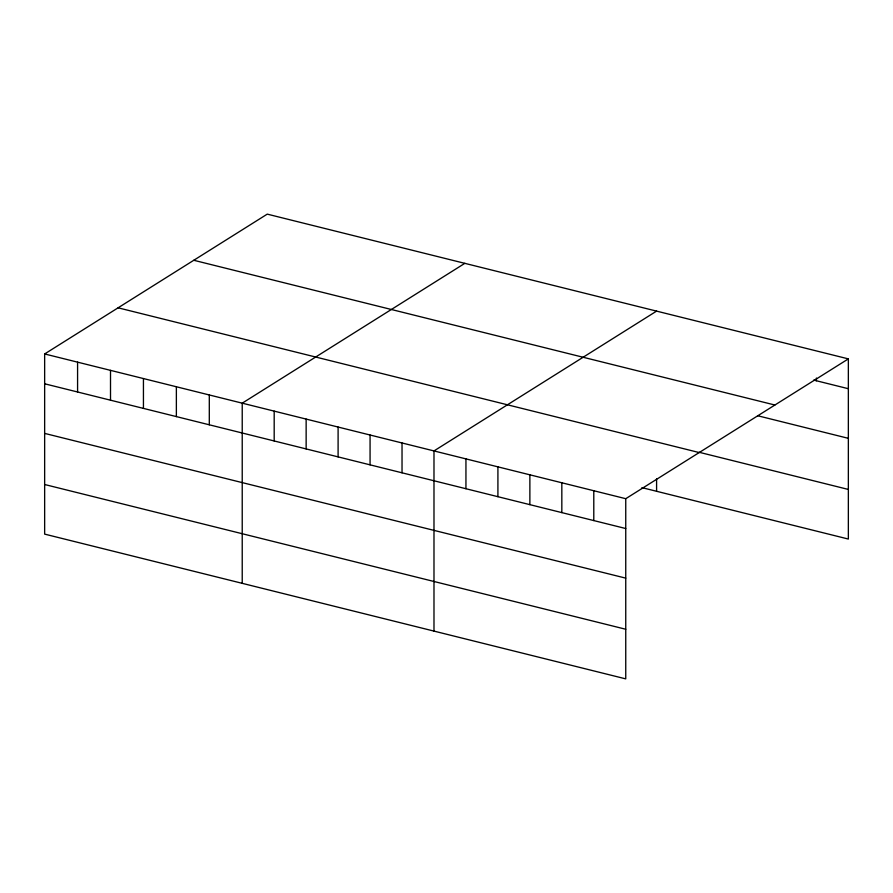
<?xml version="1.0" encoding="UTF-8"?>
<svg xmlns="http://www.w3.org/2000/svg" width="893" height="893" viewBox="0 0 893 893"><rect width="100%" height="100%" fill="white"/><g stroke="black" fill="none" stroke-linecap="round" stroke-linejoin="round"><path stroke-width="1.34" d="M848.35 358.886L267.253 214.13L44.65 353.952L44.65 534.114L625.747 678.87L625.747 498.696L848.35 358.886L848.35 539.048L641.933 487.634M464.818 263.346L242.226 403.167L242.226 583.33M656.589 311.11L433.987 450.932L433.987 631.094M813.724 380.094L848.35 388.712M193.792 260.276L774.89 405.02M757.8 415.77L848.35 438.329M699.197 452.282L848.35 489.442M118.11 307.817L699.208 452.561M44.65 353.952L625.747 498.696M44.65 383.789L625.747 528.533M44.65 433.395L625.747 578.139M44.65 484.508L625.747 629.252M816.392 378.04L816.392 380.753M656.589 478.882L656.589 491.284M593.789 490.737L593.789 520.574M561.831 482.778L561.831 512.604M529.873 474.819L529.873 504.645M497.914 466.849L497.914 496.687M465.945 458.89L465.945 488.728M402.029 442.973L402.029 472.81M370.07 435.014L370.07 464.84M338.101 427.044L338.101 456.881M306.143 419.085L306.143 448.922M274.184 411.126L274.184 440.963M209.297 394.963L209.297 424.8M176.368 386.758L176.368 416.596M143.438 378.554L143.438 408.391M110.509 370.361L110.509 400.187M77.579 362.156L77.579 391.994"/></g></svg>
